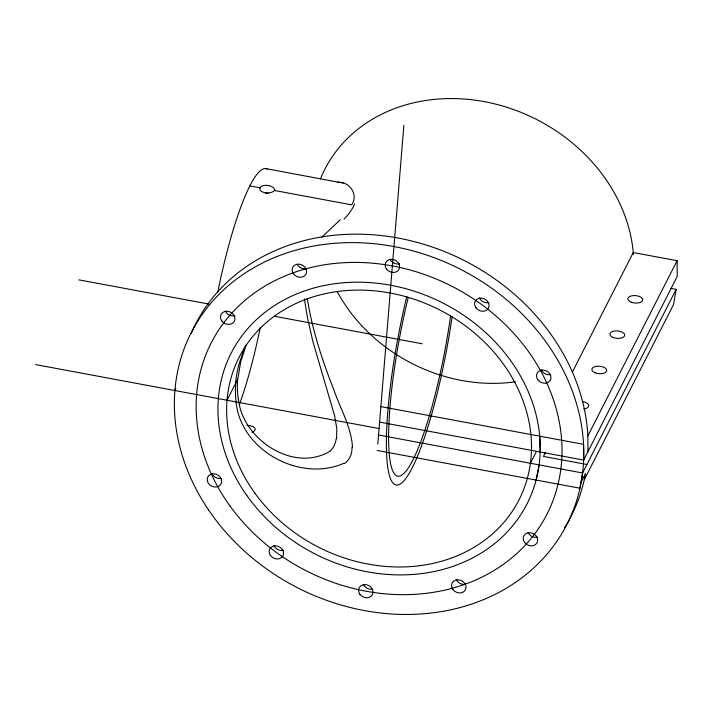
<?xml version="1.0" encoding="UTF-8"?>
<svg xmlns="http://www.w3.org/2000/svg" width="713" height="713" viewBox="0 0 713 713"><rect width="100%" height="100%" fill="white"/><g stroke="black" fill="none" stroke-linecap="round" stroke-linejoin="round"><path stroke-width="1.07" d="M352.534 447.586C351.366 426.953 340.226 408.54 333.693 389.351C322.08 359.922 312.169 329.629 307.258 298.301M540.169 451.989L539.705 436.169M587.967 451.605L587.869 435.866L677.109 260.708L633.269 252.545L572.379 372.052M379.601 422.087L583.644 460.081L583.555 444.333L380.867 406.597M377.81 444.03L403.861 125.488M670.719 288.346L676.156 289.362L582.592 472.986L579.963 488.218L377.284 450.482M676.156 289.362L673.527 304.594L584.277 479.742A210.905 178.856 27 0 1 564.5 527.807M539.117 464.894L536.114 480.054M336.581 438.691L336.803 428.468L334.584 415.634L313.052 342.222L307.668 318.658L304.371 298.907M584.277 479.742L585.56 473.432L581.238 481.908M246.208 344.86L240.637 362.106L237.83 379.049L227.028 400.234M245.058 346.571L239.238 363.372A107.084 75.061 -50.7 0 0 235.575 383.309M174.908 390.528L175.861 388.647M530.419 463.272L536.488 451.365M545.445 452.461L543.431 456.418L586.906 464.511M583.644 460.081L677.207 276.448L677.109 260.708M340.261 219.72L321.893 237.135M329.771 451.302C293.382 473.245 242.295 439.039 238.472 399.28M343.933 463.263C300.36 482.621 240.807 450.661 236.074 402.105M337.347 182.278C349.245 180.968 358.915 194.569 351.705 204.863L274.558 190.496M265.967 168.633L343.149 183.089M249.942 185.915L260.076 187.804A7.478 3.806 8.1 0 1 268.453 185.558A7.478 3.806 8.1 0 1 274.665 190.514M78.831 279.853L208.98 304.086M274.603 316.305L422.256 343.791M35.65 364.601L379.075 428.54M378.55 434.992L582.592 472.986M633.269 252.545L633.402 254.202M217.67 292.571A143.598 25.026 -79.5 0 1 267.188 169.008M238.347 399.351A103.545 70.872 -52.5 0 1 237.643 379.102M354.602 203.856A79.562 27.54 -26.8 0 1 344.165 219.114M236.146 402.079A107.084 74.927 -50.9 0 1 235.753 383.264M320.422 178.918A166.031 140.809 27 0 1 493.735 103.643A166.031 140.809 27 0 1 633.376 253.846M191.146 333.568A210.905 178.856 27 0 1 414.253 241.627A210.905 178.856 27 0 1 587.869 435.866M274.425 190.478A7.478 3.663 1.2 0 1 264.871 192.662A7.478 3.663 1.2 0 1 260.298 187.849M550.614 374.592A7.478 6.346 27 0 1 541.256 369.664M488.931 302.579A7.478 6.346 27 0 1 479.439 297.918M399.547 263.792A7.478 6.346 27 0 1 390.02 259.202M306.251 268.667A7.478 6.346 27 0 1 297.152 264.3M234.835 315.699A7.478 6.346 27 0 1 225.335 311.046M582.45 401.615A7.478 3.743 4.7 0 1 588.742 405.367A7.478 3.743 4.7 0 1 583.769 408.95M265.584 193.339A7.478 3.663 1 0 1 268.703 193.481M351.981 447.354A61.915 32.254 35 0 1 344.299 463.575M336.251 438.477A71.086 36.844 42.2 0 1 329.843 451.374M515.303 381.803A157.056 133.197 27 0 1 337.222 291.608M221.297 478.387A7.478 6.346 27 0 1 212.198 474.02M283.444 550.293A7.478 6.346 27 0 1 273.952 545.632M372.266 589.196A7.478 6.346 27 0 1 363.416 584.464M465.66 584.312A7.478 6.346 27 0 1 456.311 579.384M537.549 537.165A7.478 6.346 27 0 1 528.048 532.513M246.992 425.474A7.478 3.663 1 0 1 254.728 427.996A7.478 3.663 1 0 1 251.867 432.221M260.263 327.481A134.623 23.458 -79.5 0 1 239.586 404.013M452.122 316.608A143.598 25.026 -79.5 0 1 394.993 484.653A143.598 25.026 -79.5 0 1 406.775 296.653M450.652 315.529A134.623 23.458 -79.5 0 1 396.758 475.883A134.623 23.458 -79.5 0 1 408.228 297.624M254.773 493.004A157.056 133.197 27 0 0 517.656 502.424A157.056 133.197 27 0 0 364.789 290.2A157.056 133.197 27 0 0 254.773 493.004M246.734 495.366A166.031 140.809 27 0 0 524.884 507.906A166.031 140.809 27 0 0 365.609 282.357A166.031 140.809 27 0 0 246.734 495.366M208.472 509.822A210.905 178.856 27 0 0 562.37 532.709A210.905 178.856 27 0 0 366.384 243.097A210.905 178.856 27 0 0 208.472 509.822M537.78 379.664A7.478 6.346 27 0 0 550.302 380.207A7.478 6.346 27 0 0 543.11 370.065A7.478 6.346 27 0 0 537.78 379.664M475.972 307.856A7.478 6.346 27 0 0 488.467 308.114A7.478 6.346 27 0 0 481.017 298.096A7.478 6.346 27 0 0 475.972 307.856M386.455 268.979A7.478 6.346 27 0 0 398.977 269.434A7.478 6.346 27 0 0 391.695 259.327A7.478 6.346 27 0 0 386.455 268.979M293.417 273.739A7.478 6.346 27 0 0 305.939 274.282A7.478 6.346 27 0 0 298.747 264.131A7.478 6.346 27 0 0 293.417 273.739M221.868 320.975A7.478 6.346 27 0 0 234.363 321.233A7.478 6.346 27 0 0 226.921 311.216A7.478 6.346 27 0 0 221.868 320.975M595.195 372.819A7.478 3.743 4.7 0 0 606.754 370.626A7.478 3.743 4.7 0 0 595.97 366.384A7.478 3.743 4.7 0 0 595.195 372.819M613.18 337.507A7.478 3.743 4.7 0 0 624.748 335.315A7.478 3.743 4.7 0 0 613.964 331.073A7.478 3.743 4.7 0 0 613.18 337.507M631.174 302.196A7.478 3.743 4.7 0 0 642.734 300.004A7.478 3.743 4.7 0 0 631.959 295.761A7.478 3.743 4.7 0 0 631.174 302.196M208.463 483.459A7.478 6.346 27 0 0 220.994 484.002A7.478 6.346 27 0 0 213.793 473.851A7.478 6.346 27 0 0 208.463 483.459M270.485 555.561A7.478 6.346 27 0 0 282.981 555.828A7.478 6.346 27 0 0 275.53 545.81A7.478 6.346 27 0 0 270.485 555.561M359.86 594.241A7.478 6.346 27 0 0 372.373 594.687A7.478 6.346 27 0 0 365.092 584.58A7.478 6.346 27 0 0 359.86 594.241M452.826 589.393A7.478 6.346 27 0 0 465.357 589.936A7.478 6.346 27 0 0 458.165 579.785A7.478 6.346 27 0 0 452.826 589.393M524.581 542.441A7.478 6.346 27 0 0 537.076 542.7A7.478 6.346 27 0 0 529.634 532.682A7.478 6.346 27 0 0 524.581 542.441M229.916 505.891A188.473 159.828 27 0 0 545.374 517.201A188.473 159.828 27 0 0 361.937 262.536A188.473 159.828 27 0 0 229.916 505.891"/></g></svg>
